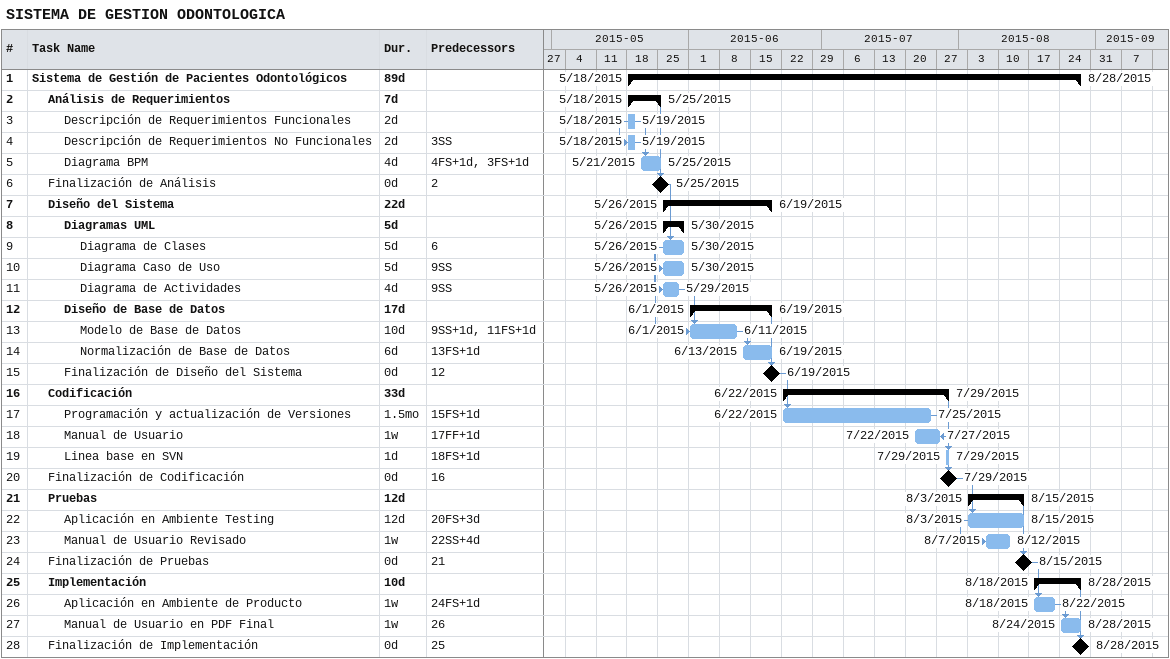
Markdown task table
SISTEMA DE GESTION ODONTOLOGICA

| ID | Level | Task | Duration | Start | Finish | Predecessors |
|---|---|---|---|---|---|---|
| 1 | 1 | **Sistema de Gestión de Pacientes Odontológicos** | 89d | 2015-05-18 | 2015-08-28 |  |
| 2 | 2 | **Análisis de Requerimientos** | 7d | 2015-05-18 | 2015-05-25 |  |
| 3 | 3 | Descripción de Requerimientos Funcionales | 2d | 2015-05-18 | 2015-05-19 |  |
| 4 | 3 | Descripción de Requerimientos No Funcionales | 2d | 2015-05-18 | 2015-05-19 | 3SS |
| 5 | 3 | Diagrama BPM | 4d | 2015-05-21 | 2015-05-25 | 4FS+1d, 3FS+1d |
| 6 | 2 | Finalización de Análisis | 0d | 2015-05-25 | 2015-05-25 | 2 |
| 7 | 2 | **Diseño del Sistema** | 22d | 2015-05-26 | 2015-06-19 |  |
| 8 | 3 | **Diagramas UML** | 5d | 2015-05-26 | 2015-05-30 |  |
| 9 | 4 | Diagrama de Clases | 5d | 2015-05-26 | 2015-05-30 | 6 |
| 10 | 4 | Diagrama Caso de Uso | 5d | 2015-05-26 | 2015-05-30 | 9SS |
| 11 | 4 | Diagrama de Actividades | 4d | 2015-05-26 | 2015-05-29 | 9SS |
| 12 | 3 | **Diseño de Base de Datos** | 17d | 2015-06-01 | 2015-06-19 |  |
| 13 | 4 | Modelo de Base de Datos | 10d | 2015-06-01 | 2015-06-11 | 9SS+1d, 11FS+1d |
| 14 | 4 | Normalización de Base de Datos | 6d | 2015-06-13 | 2015-06-19 | 13FS+1d |
| 15 | 3 | Finalización de Diseño del Sistema | 0d | 2015-06-19 | 2015-06-19 | 12 |
| 16 | 2 | **Codificación** | 33d | 2015-06-22 | 2015-07-29 |  |
| 17 | 3 | Programación y actualización de Versiones | 1.5mo | 2015-06-22 | 2015-07-25 | 15FS+1d |
| 18 | 3 | Manual de Usuario | 1w | 2015-07-22 | 2015-07-27 | 17FF+1d |
| 19 | 3 | Linea base en SVN | 1d | 2015-07-29 | 2015-07-29 | 18FS+1d |
| 20 | 2 | Finalización de Codificación | 0d | 2015-07-29 | 2015-07-29 | 16 |
| 21 | 2 | **Pruebas** | 12d | 2015-08-03 | 2015-08-15 |  |
| 22 | 3 | Aplicación en Ambiente Testing | 12d | 2015-08-03 | 2015-08-15 | 20FS+3d |
| 23 | 3 | Manual de Usuario Revisado | 1w | 2015-08-07 | 2015-08-12 | 22SS+4d |
| 24 | 2 | Finalización de Pruebas | 0d | 2015-08-15 | 2015-08-15 | 21 |
| 25 | 2 | **Implementación** | 10d | 2015-08-18 | 2015-08-28 |  |
| 26 | 3 | Aplicación en Ambiente de Producto | 1w | 2015-08-18 | 2015-08-22 | 24FS+1d |
| 27 | 3 | Manual de Usuario en PDF Final | 1w | 2015-08-24 | 2015-08-28 | 26 |
| 28 | 2 | Finalización de Implementación | 0d | 2015-08-28 | 2015-08-28 | 25 |
